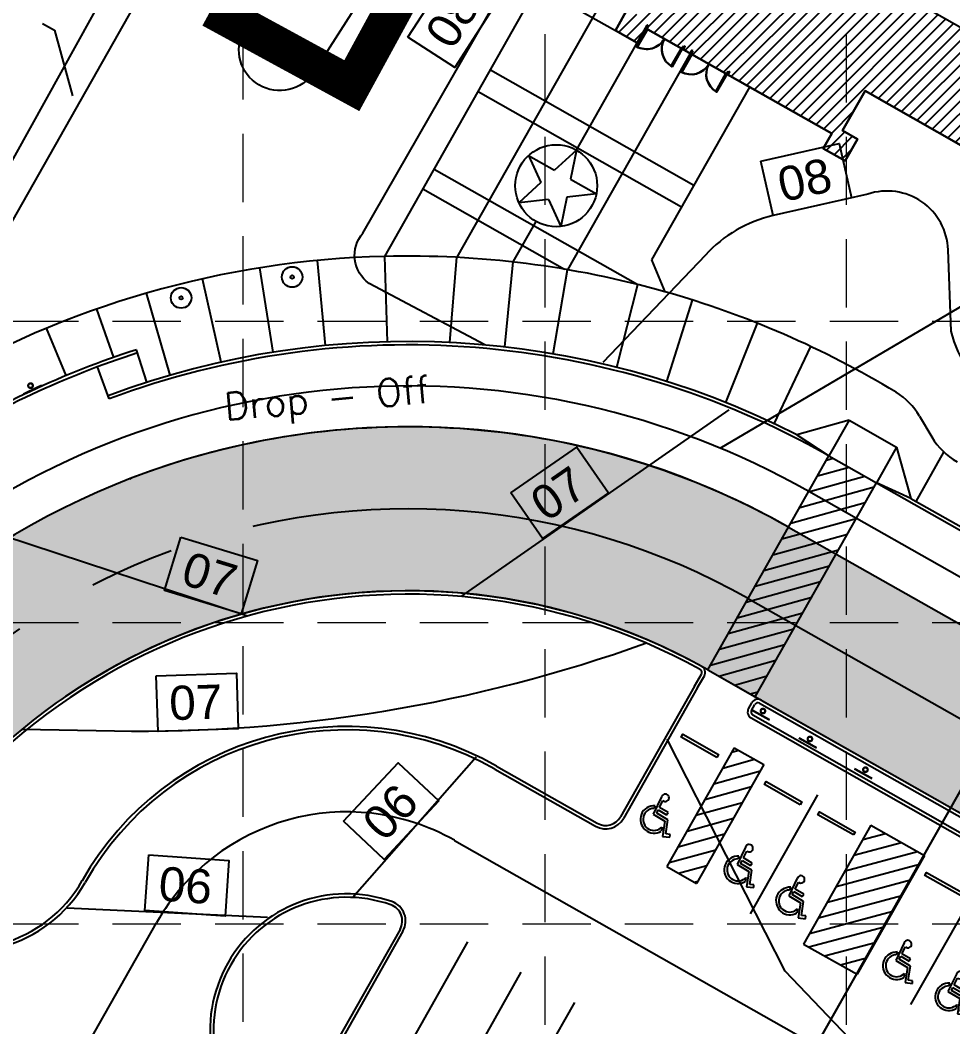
# Model space of a CAD drawing. Header units: feet. Extents: x 2467609 to 2470436, y 7119976 to 7121745.
# Drawn here: x 2468151.7 to 2468288.3, y 7120713.2 to 7120860.5 of the extents above; entities that cross this region are included whole.
import ezdxf
from ezdxf.enums import TextEntityAlignment as Align

# ---------------------------------------------------------------- set-up
doc = ezdxf.new("R2010")
doc.units = ezdxf.units.FT
doc.header["$LTSCALE"] = 100
doc.header["$MEASUREMENT"] = 0
for name, pattern in [('06117 BASE$0$CENTER2', [1.125, 0.75, -0.125, 0.125, -0.125]), ('06117 BASE$0$STRIPE', [1.2, 1, -0.2]), ('06117 WS Base$0$DASHED_SS3', [1.1, 1, -0.1]), ('HIDDEN', [0.375, 0.25, -0.125]), ('SDASH', [0.15, 0.1, -0.05]), ('STRIPE', [1.2, 1, -0.2])]:
    doc.linetypes.add(name, pattern=pattern)
for name, color, linetype, lineweight in [('06117 BASE$0$A-BLDG1-HATCH', 253, 'Continuous', 25), ('06117 BASE$0$A-Door-Outside', 253, 'Continuous', 30), ('06117 BASE$0$C-sidewk-strip', 253, 'Continuous', 25), ('06117 BASE$0$C-Site-Rd-Signage', 253, 'Continuous', 18), ('06117 BASE$0$CPCL', 253, '06117 BASE$0$CENTER2', 25), ('06117 BASE$0$CPCURB', 8, 'Continuous', 25), ('06117 BASE$0$CPCURB2', 8, 'Continuous', 25), ('06117 BASE$0$CPSTRIPE', 253, 'Continuous', 25), ('06117 BASE$0$CPWALK', 8, 'Continuous', 25), ('06117 BASE$0$HC-SIGN', 253, 'Continuous', 18), ('06117 BASE$0$HC2', 253, 'Continuous', 25)]:
    doc.layers.add(name, color=color, linetype=linetype, lineweight=lineweight)
for name, color, linetype in [('06117 BASE$0$BLDG-Exterior', 3, 'Continuous'), ('06117 BASE$0$firelane', 8, '06117 BASE$0$STRIPE'), ('06117 WS Base$0$CPSEWER', 7, '06117 WS Base$0$DASHED_SS3'), ('06117 WS Base$0$LINE-A', 1, 'Continuous'), ('CPCONT', 253, 'Continuous'), ('FIRELANE-HATCH', 253, 'STRIPE'), ('GRID', 254, 'HIDDEN'), ('proposed ec', 6, 'SDASH')]:
    doc.layers.add(name, color=color, linetype=linetype)
doc.styles.add('C80', font='SIMPLEX.shx', dxfattribs={"height": 8})
doc.styles.get("Standard").update_dxf_attribs({"font": 'ARIAL.TTF'})
pattern_1 = [(45, (0, 0), (-0.88388347648, 0.88388347648), [])]
pattern_2 = [(15.466536704, (9614.4854, 9578.0145), (-0.50001661365, 1.80709944), [])]
pattern_3 = [(15, (-3e-09, -1e-08), (-0.48528570957, 1.8111109243), [])]

# ---------------------------------------------------------------- blocks, each defined once
blk = doc.blocks.new('*U115')
at = {"layer": '06117 BASE$0$A-Door-Outside', "color": 7, "linetype": 'Continuous', "lineweight": 30}
for points in [[(2, 6), (3.75, 6), (3.75, 42), (2, 42)], [(74, 6), (72.25, 6), (72.25, 42), (74, 42)], [(2, 0), (0, 0), (0, 6), (2, 6)], [(2, 2.25), (2.625, 2.25), (2.625, 4.25), (2, 4.25)], [(74, 2.25), (73.375, 2.25), (73.375, 4.25), (74, 4.25)], [(74, 0), (76, 0), (76, 6), (74, 6)]]:
    blk.add_lwpolyline(points, close=True, dxfattribs=at)
blk.add_arc((2, 6), 36, 0, 90, dxfattribs=at)
at = {"layer": '06117 BASE$0$A-Door-Outside', "color": 7, "linetype": 'Continuous', "lineweight": 30, "extrusion": (0, 0, -1)}
blk.add_arc((-74, 6), 36, 0, 90, dxfattribs=at)
blk = doc.blocks.new('*U116')
at = {"layer": '06117 BASE$0$A-Door-Outside', "color": 7, "linetype": 'Continuous', "lineweight": 30}
for points in [[(2, 6), (3.75, 6), (3.75, 42), (2, 42)], [(74, 6), (72.25, 6), (72.25, 42), (74, 42)], [(2, 0), (0, 0), (0, 6), (2, 6)], [(2, 2.25), (2.625, 2.25), (2.625, 4.25), (2, 4.25)], [(74, 2.25), (73.375, 2.25), (73.375, 4.25), (74, 4.25)], [(74, 0), (76, 0), (76, 6), (74, 6)]]:
    blk.add_lwpolyline(points, close=True, dxfattribs=at)
at = {"layer": '06117 BASE$0$A-Door-Outside', "color": 7, "linetype": 'Continuous', "lineweight": 30, "extrusion": (0, 0, -1)}
blk.add_arc((-2, 6), 36, 90, 180, dxfattribs=at)
at = {"layer": '06117 BASE$0$A-Door-Outside', "color": 7, "linetype": 'Continuous', "lineweight": 30}
blk.add_arc((74, 6), 36, 90, 180, dxfattribs=at)
blk = doc.blocks.new('06117 BASE$0$HC2-flat-11')
at = {"layer": '06117 BASE$0$HC2'}
for p, q in [((1.11, 3.33), (-0.14, 0.78)), ((0.14, 2.01), (-0.05, 1.61)), ((0.78, 1.75), (1.28, 2.76)), ((2.05, 1), (0.78, 1.75)), ((-0.14, 0.78), (1.59, -0.26)), ((0.38, 0.94), (0.6, 1.39)), ((2.03, -0.05), (0.38, 0.94)), ((0.6, 1.39), (1.84, 0.65)), ((1.84, 0.65), (2.05, 1)), ((1.16, -1.13), (1.06, -1.71)), ((1.59, -0.26), (1.24, -2.48)), ((1.71, -2.13), (2.03, -0.05)), ((1.24, -2.48), (2.3, -2.59)), ((2.34, -2.19), (1.71, -2.13)), ((2.3, -2.59), (2.34, -2.19))]:
    blk.add_line(p, q, dxfattribs=at)
for centre, major_axis, start_param, end_param in [((1.64, 3.17), (-0.529, -0.135), 0.602565, 5.739424), ((0, 0), (-0.5, 1.95), 5.961378, 9.729395), ((0, 0), (-1.56, -0.4), 4.494724, 8.403855)]:
    blk.add_ellipse(centre, major_axis=major_axis, ratio=1, start_param=start_param, end_param=end_param, dxfattribs=at)
blk = doc.blocks.new('06117 BASE$0$HC2-flat-12')
at = {"layer": '06117 BASE$0$HC2'}
for p, q in [((1.11, 3.33), (-0.14, 0.78)), ((0.14, 2.01), (-0.05, 1.61)), ((0.78, 1.75), (1.28, 2.76)), ((2.05, 1), (0.78, 1.75)), ((-0.14, 0.78), (1.59, -0.26)), ((0.38, 0.94), (0.6, 1.39)), ((2.03, -0.05), (0.38, 0.94)), ((0.6, 1.39), (1.84, 0.65)), ((1.84, 0.65), (2.05, 1)), ((1.16, -1.13), (1.06, -1.71)), ((1.59, -0.26), (1.24, -2.48)), ((1.71, -2.13), (2.03, -0.05)), ((1.24, -2.48), (2.3, -2.59)), ((2.34, -2.19), (1.71, -2.13)), ((2.3, -2.59), (2.34, -2.19))]:
    blk.add_line(p, q, dxfattribs=at)
for centre, major_axis, start_param, end_param in [((1.64, 3.17), (-0.529, -0.135), 0.602565, 5.739424), ((0, 0), (-0.5, 1.95), 5.961378, 9.729395), ((0, 0), (-1.56, -0.4), 4.494724, 8.403855)]:
    blk.add_ellipse(centre, major_axis=major_axis, ratio=1, start_param=start_param, end_param=end_param, dxfattribs=at)
blk = doc.blocks.new('06117 BASE$0$HC2-flat-14')
at = {"layer": '06117 BASE$0$HC2'}
for p, q in [((1.11, 3.33), (-0.14, 0.78)), ((0.14, 2.01), (-0.05, 1.61)), ((0.78, 1.75), (1.28, 2.76)), ((2.05, 1), (0.78, 1.75)), ((-0.14, 0.78), (1.59, -0.26)), ((0.38, 0.94), (0.6, 1.39)), ((2.03, -0.05), (0.38, 0.94)), ((0.6, 1.39), (1.84, 0.65)), ((1.84, 0.65), (2.05, 1)), ((1.16, -1.13), (1.06, -1.71)), ((1.59, -0.26), (1.24, -2.48)), ((1.71, -2.13), (2.03, -0.05)), ((1.24, -2.48), (2.3, -2.59)), ((2.34, -2.19), (1.71, -2.13)), ((2.3, -2.59), (2.34, -2.19))]:
    blk.add_line(p, q, dxfattribs=at)
for centre, major_axis, start_param, end_param in [((1.64, 3.17), (-0.529, -0.135), 0.602565, 5.739424), ((0, 0), (-0.5, 1.95), 5.961378, 9.729395), ((0, 0), (-1.56, -0.4), 4.494724, 8.403855)]:
    blk.add_ellipse(centre, major_axis=major_axis, ratio=1, start_param=start_param, end_param=end_param, dxfattribs=at)
blk = doc.blocks.new('06117 BASE$0$HC2-flat-15')
at = {"layer": '06117 BASE$0$HC2'}
for p, q in [((1.11, 3.33), (-0.14, 0.78)), ((0.14, 2.01), (-0.05, 1.61)), ((0.78, 1.75), (1.28, 2.76)), ((2.05, 1), (0.78, 1.75)), ((-0.14, 0.78), (1.59, -0.26)), ((0.38, 0.94), (0.6, 1.39)), ((2.03, -0.05), (0.38, 0.94)), ((0.6, 1.39), (1.84, 0.65)), ((1.84, 0.65), (2.05, 1)), ((1.16, -1.13), (1.06, -1.71)), ((1.59, -0.26), (1.24, -2.48)), ((1.71, -2.13), (2.03, -0.05)), ((1.24, -2.48), (2.3, -2.59)), ((2.34, -2.19), (1.71, -2.13)), ((2.3, -2.59), (2.34, -2.19))]:
    blk.add_line(p, q, dxfattribs=at)
for centre, major_axis, start_param, end_param in [((1.64, 3.17), (-0.529, -0.135), 0.602565, 5.739424), ((0, 0), (-0.5, 1.95), 5.961378, 9.729395), ((0, 0), (-1.56, -0.4), 4.494724, 8.403855)]:
    blk.add_ellipse(centre, major_axis=major_axis, ratio=1, start_param=start_param, end_param=end_param, dxfattribs=at)
blk = doc.blocks.new('06117 BASE$0$HC2-flat-16')
at = {"layer": '06117 BASE$0$HC2'}
for p, q in [((1.11, 3.33), (-0.14, 0.78)), ((0.14, 2.01), (-0.05, 1.61)), ((0.78, 1.75), (1.28, 2.76)), ((2.05, 1), (0.78, 1.75)), ((-0.14, 0.78), (1.59, -0.26)), ((0.38, 0.94), (0.6, 1.39)), ((2.03, -0.05), (0.38, 0.94)), ((0.6, 1.39), (1.84, 0.65)), ((1.84, 0.65), (2.05, 1)), ((1.16, -1.13), (1.06, -1.71)), ((1.59, -0.26), (1.24, -2.48)), ((1.71, -2.13), (2.03, -0.05)), ((1.24, -2.48), (2.3, -2.59)), ((2.34, -2.19), (1.71, -2.13)), ((2.3, -2.59), (2.34, -2.19))]:
    blk.add_line(p, q, dxfattribs=at)
for centre, major_axis, start_param, end_param in [((1.64, 3.17), (-0.529, -0.135), 0.602565, 5.739424), ((0, 0), (-0.5, 1.95), 5.961378, 9.729395), ((0, 0), (-1.56, -0.4), 4.494724, 8.403855)]:
    blk.add_ellipse(centre, major_axis=major_axis, ratio=1, start_param=start_param, end_param=end_param, dxfattribs=at)

msp = doc.modelspace()

# ---------------------------------------------------------------- hatches: boundary and pattern name
at = {"layer": '06117 BASE$0$A-BLDG1-HATCH'}
h = msp.add_hatch(dxfattribs=at)
h.set_pattern_fill('ANSI31', color=255, scale=10, style=0)
h.set_pattern_definition(pattern_1)
h.paths.add_polyline_path([(2468291.78, 7120948.54), (2468328.58, 7121013.5), (2468327.88, 7121013.87), (2468344.03, 7121042.29), (2468345.84, 7121045.48), (2468347.18, 7121047.85), (2468366.99, 7121048.01), (2468366.68, 7121087.01), (2468394.84, 7121087.21), (2468394.88, 7121082.57), (2468403.21, 7121082.64), (2468403.18, 7121087.31), (2468472.67, 7121087.87), (2468472.98, 7121049.71), (2468476.32, 7121049.73), (2468476.39, 7121046.4), (2468473.01, 7121046.33), (2468473.1, 7121035.71), (2468490.93, 7121035.85), (2468490.88, 7121041.52), (2468537.38, 7121041.9), (2468537.42, 7121037.9), (2468545.42, 7121037.96), (2468545.38, 7121041.96), (2468558.88, 7121042.09), (2468558.94, 7121034.41), (2468618.44, 7121034.89), (2468618.56, 7121019.89), (2468638.23, 7121020.05), (2468638.31, 7121010.38), (2468722.64, 7121011.07), (2468722.97, 7120977.07), (2468718.92, 7120977.04), (2468718.99, 7120968.04), (2468799.99, 7120968.7), (2468800.35, 7120923.87), (2468779.19, 7120923.7), (2468779.76, 7120853.03), (2468775.76, 7120853), (2468775.83, 7120845), (2468779.83, 7120845.03), (2468780.1, 7120811.37), (2468776.1, 7120811.33), (2468776.17, 7120803.33), (2468780.17, 7120803.37), (2468780.44, 7120769.37), (2468711.11, 7120768.8), (2468711.08, 7120773.05), (2468698.08, 7120772.95), (2468698.35, 7120739.36), (2468574.02, 7120738.35), (2468573.99, 7120742.35), (2468560.32, 7120742.24), (2468560.42, 7120730.24), (2468440.09, 7120729.26), (2468439.83, 7120761.76), (2468370.5, 7120761.2), (2468370.27, 7120788.61), (2468341.27, 7120788.38), (2468341.11, 7120808.37), (2468297.11, 7120808.02), (2468296.87, 7120838), (2468275.41, 7120850.16), (2468272.12, 7120844.36), (2468274.3, 7120843.13), (2468272.49, 7120839.94), (2468269.3, 7120841.74), (2468270.53, 7120843.92), (2468243.27, 7120859.36), (2468242.04, 7120857.19), (2468238.85, 7120859), (2468240.65, 7120862.19), (2468242.82, 7120860.96), (2468249.73, 7120873.13), (2468247.55, 7120874.37), (2468249.36, 7120877.56), (2468251.54, 7120876.32), (2468258.44, 7120888.51), (2468256.26, 7120889.74), (2468258.07, 7120892.93), (2468259.74, 7120891.98)])
h.paths.add_polyline_path([(2468381.84, 7121067.46), (2468418.34, 7121067.76), (2468418.3, 7121072.43), (2468457.8, 7121072.75), (2468458.29, 7121012.59), (2468506.12, 7121012.98), (2468506.01, 7121026.64), (2468522.51, 7121026.78), (2468522.54, 7121022.78), (2468544.04, 7121022.95), (2468544.07, 7121019.28), (2468603.57, 7121019.77), (2468603.69, 7121004.77), (2468623.35, 7121004.93), (2468623.43, 7120995.26), (2468707.76, 7120995.95), (2468707.8, 7120991.95), (2468703.8, 7120991.92), (2468704.11, 7120952.92), (2468785.11, 7120953.58), (2468785.23, 7120938.75), (2468764.07, 7120938.57), (2468764.64, 7120867.91), (2468760.64, 7120867.88), (2468760.95, 7120829.88), (2468764.95, 7120829.91), (2468764.98, 7120826.24), (2468760.98, 7120826.21), (2468761.29, 7120788.21), (2468765.29, 7120788.24), (2468765.32, 7120784.24), (2468725.99, 7120783.92), (2468725.96, 7120787.92), (2468682.96, 7120787.57), (2468683.23, 7120754.24), (2468590.23, 7120753.48), (2468590.2, 7120757.48), (2468546.2, 7120757.13), (2468546.3, 7120745.13), (2468455.97, 7120744.39), (2468455.7, 7120776.89), (2468386.37, 7120776.33), (2468386.15, 7120803.74), (2468356.15, 7120803.5), (2468355.99, 7120823.5), (2468311.99, 7120823.14), (2468311.8, 7120846.78), (2468266.34, 7120872.53), (2468305.12, 7120940.98), (2468316.62, 7120961.28), (2468349.32, 7121019), (2468348.38, 7121019.53), (2468355.96, 7121032.92), (2468382.12, 7121033.13)], flags=16)
h = msp.add_hatch(dxfattribs=at)
h.set_pattern_fill('ANSI31', color=255, scale=10, style=0)
h.set_pattern_definition(pattern_1)
h.paths.add_polyline_path([(2468291.78, 7120948.54), (2468328.58, 7121013.5), (2468327.88, 7121013.87), (2468344.03, 7121042.29), (2468345.84, 7121045.48), (2468347.18, 7121047.85), (2468366.99, 7121048.01), (2468366.68, 7121087.01), (2468394.84, 7121087.21), (2468394.88, 7121082.57), (2468403.21, 7121082.64), (2468403.18, 7121087.31), (2468472.67, 7121087.87), (2468472.98, 7121049.71), (2468476.32, 7121049.73), (2468476.39, 7121046.4), (2468473.01, 7121046.33), (2468473.1, 7121035.71), (2468490.93, 7121035.85), (2468490.88, 7121041.52), (2468537.38, 7121041.9), (2468537.42, 7121037.9), (2468545.42, 7121037.96), (2468545.38, 7121041.96), (2468558.88, 7121042.09), (2468558.94, 7121034.41), (2468618.44, 7121034.89), (2468618.56, 7121019.89), (2468638.23, 7121020.05), (2468638.31, 7121010.38), (2468722.64, 7121011.07), (2468722.97, 7120977.07), (2468718.92, 7120977.04), (2468718.99, 7120968.04), (2468799.99, 7120968.7), (2468800.35, 7120923.87), (2468779.19, 7120923.7), (2468779.76, 7120853.03), (2468775.76, 7120853), (2468775.83, 7120845), (2468779.83, 7120845.03), (2468780.1, 7120811.37), (2468776.1, 7120811.33), (2468776.17, 7120803.33), (2468780.17, 7120803.37), (2468780.44, 7120769.37), (2468711.11, 7120768.8), (2468711.08, 7120773.05), (2468698.08, 7120772.95), (2468698.35, 7120739.36), (2468574.02, 7120738.35), (2468573.99, 7120742.35), (2468560.32, 7120742.24), (2468560.42, 7120730.24), (2468440.09, 7120729.26), (2468439.83, 7120761.76), (2468370.5, 7120761.2), (2468370.27, 7120788.61), (2468341.27, 7120788.38), (2468341.11, 7120808.37), (2468297.11, 7120808.02), (2468296.87, 7120838), (2468275.41, 7120850.16), (2468272.12, 7120844.36), (2468274.3, 7120843.13), (2468272.49, 7120839.94), (2468269.3, 7120841.74), (2468270.53, 7120843.92), (2468243.27, 7120859.36), (2468242.04, 7120857.19), (2468238.85, 7120859), (2468240.65, 7120862.19), (2468242.82, 7120860.96), (2468249.73, 7120873.13), (2468247.55, 7120874.37), (2468249.36, 7120877.56), (2468251.54, 7120876.32), (2468258.44, 7120888.51), (2468256.26, 7120889.74), (2468258.07, 7120892.93), (2468259.74, 7120891.98)])
h.paths.add_polyline_path([(2468381.84, 7121067.46), (2468418.34, 7121067.76), (2468418.3, 7121072.43), (2468457.8, 7121072.75), (2468458.29, 7121012.59), (2468506.12, 7121012.98), (2468506.01, 7121026.64), (2468522.51, 7121026.78), (2468522.54, 7121022.78), (2468544.04, 7121022.95), (2468544.07, 7121019.28), (2468603.57, 7121019.77), (2468603.69, 7121004.77), (2468623.35, 7121004.93), (2468623.43, 7120995.26), (2468707.76, 7120995.95), (2468707.8, 7120991.95), (2468703.8, 7120991.92), (2468704.11, 7120952.92), (2468785.11, 7120953.58), (2468785.23, 7120938.75), (2468764.07, 7120938.57), (2468764.64, 7120867.91), (2468760.64, 7120867.88), (2468760.95, 7120829.88), (2468764.95, 7120829.91), (2468764.98, 7120826.24), (2468760.98, 7120826.21), (2468761.29, 7120788.21), (2468765.29, 7120788.24), (2468765.32, 7120784.24), (2468725.99, 7120783.92), (2468725.96, 7120787.92), (2468682.96, 7120787.57), (2468683.23, 7120754.24), (2468590.23, 7120753.48), (2468590.2, 7120757.48), (2468546.2, 7120757.13), (2468546.3, 7120745.13), (2468455.97, 7120744.39), (2468455.7, 7120776.89), (2468386.37, 7120776.33), (2468386.15, 7120803.74), (2468356.15, 7120803.5), (2468355.99, 7120823.5), (2468311.99, 7120823.14), (2468311.8, 7120846.78), (2468266.34, 7120872.53), (2468305.12, 7120940.98), (2468316.62, 7120961.28), (2468349.32, 7121019), (2468348.38, 7121019.53), (2468355.96, 7121032.92), (2468382.12, 7121033.13)], flags=16)
at = {"layer": '06117 BASE$0$CPSTRIPE'}
h = msp.add_hatch(dxfattribs=at)
h.set_pattern_fill('ANSI31', color=256, scale=15, angle=330, style=0)
h.set_pattern_definition(pattern_2)
h.paths.add_polyline_path([(2468270.12, 7120796.75), (2468252.38, 7120765.43), (2468259.34, 7120761.48), (2468277.08, 7120792.81)])
h = msp.add_hatch(dxfattribs=at)
h.set_pattern_fill('ANSI31', color=256, scale=15, angle=330, style=0)
h.set_pattern_definition(pattern_2)
h.paths.add_polyline_path([(2468270.12, 7120796.75), (2468252.38, 7120765.43), (2468259.34, 7120761.48), (2468277.08, 7120792.81)])
h = msp.add_hatch(dxfattribs=at)
h.set_pattern_fill('ANSI31', color=256, scale=15, angle=330, style=0)
h.set_pattern_definition(pattern_2)
h.paths.add_polyline_path([(2468260.61, 7120751.57), (2468256.26, 7120754.03), (2468246.4, 7120736.63), (2468250.75, 7120734.16)])
h = msp.add_hatch(dxfattribs=at)
h.set_pattern_fill('ANSI31', color=256, scale=15, angle=330, style=0)
h.set_pattern_definition(pattern_2)
h.paths.add_polyline_path([(2468260.61, 7120751.57), (2468256.26, 7120754.03), (2468246.4, 7120736.63), (2468250.75, 7120734.16)])
h = msp.add_hatch(dxfattribs=at)
h.set_pattern_fill('ACET-2D-ANSI31', color=256, scale=15, angle=330, style=0)
h.set_pattern_definition(pattern_3)
h.paths.add_polyline_path([(2468284.1, 7120738.26), (2468276.27, 7120742.69), (2468266.42, 7120725.29), (2468274.25, 7120720.86)])
h = msp.add_hatch(dxfattribs=at)
h.set_pattern_fill('ACET-2D-ANSI31', color=256, scale=15, angle=330, style=0)
h.set_pattern_definition(pattern_3)
h.paths.add_polyline_path([(2468284.1, 7120738.26), (2468276.27, 7120742.69), (2468266.42, 7120725.29), (2468274.25, 7120720.86)])
at = {"layer": 'FIRELANE-HATCH'}
h = msp.add_hatch(color=9, dxfattribs=at)
h.paths.add_polyline_path([(2468922.97, 7121187.19, -0.414214), (2468942.81, 7121207.35), (2469278.26, 7121210.08), (2469277.9, 7121254.08, -0.414214), (2469297.74, 7121274.24), (2469375.13, 7121274.87, -0.137354), (2469390.75, 7121270.64), (2469629.71, 7121128.09, -0.261956), (2469644.34, 7121102.57), (2469645.12, 7121007.13, 0.414214), (2469699.55, 7120953.58), (2469751.67, 7120954, 0.261956), (2469797.6, 7120980.33), (2469803.18, 7120989.68, 0.414214), (2469784.47, 7121063.72), (2469403.04, 7121291.25, 0.137354), (2469374.94, 7121298.87), (2468491.92, 7121291.68, -0.131652), (2468476.89, 7121295.58), (2468199.89, 7121452.51, -0.072593), (2468186.2, 7121463.15, 0.206219), (2468142.45, 7121481.57), (2467847.8, 7121479.17), (2467848.23, 7121449.17), (2468142.69, 7121451.57, -0.577353), (2468169.04, 7121406.78), (2467935.49, 7120994.55, -0.266268), (2467909.82, 7120979.34), (2467855.02, 7120978.55), (2467855.45, 7120948.56), (2467910.25, 7120949.35, 0.266268), (2467961.59, 7120979.76), (2468192.67, 7121387.64, -0.414214), (2468233.56, 7121398.96), (2468336.11, 7121340.86, -0.414214), (2468347.43, 7121299.97), (2468320.22, 7121251.95, 0.414214), (2468338.7, 7121185.16), (2468373.42, 7121165.49, 0.57735), (2468446.57, 7121208.52), (2468446.28, 7121243.96, -1), (2468481.65, 7121244.25), (2468482.67, 7121118.6, 0.414214), (2468532.07, 7121070), (2468873.9, 7121072.79, -0.414214), (2468894.07, 7121052.95), (2468895.4, 7120889.72), (2468884.83, 7120735.24, -0.392002), (2468855.14, 7120707.29), (2468450.27, 7120703.99, -0.131652), (2468375.11, 7120723.48), (2468264.21, 7120786.31, 0.463862), (2468102.32, 7120726.63, 0.45081), (2468173.2, 7120596.29), (2468276.95, 7120572.47, -0.347281), (2468315.76, 7120524.14), (2468315.82, 7120517.93), (2468339.81, 7120518.12), (2468339.76, 7120524.34, 0.347281), (2468282.32, 7120595.86), (2468178.57, 7120619.68, -0.45081), (2468124.87, 7120718.42, -0.463862), (2468252.38, 7120765.43), (2468363.28, 7120702.6, 0.131652), (2468450.47, 7120679.99), (2468832.08, 7120683.1, -0.414214), (2468867.36, 7120648.39), (2468868.39, 7120522.43), (2468892.38, 7120522.62), (2468891.26, 7120660.62), (2468903.26, 7120660.72), (2468904.38, 7120522.72), (2468928.38, 7120522.92)])
h.paths.add_polyline_path([(2468873.66, 7121102.78), (2468531.82, 7121100, -0.414214), (2468506.62, 7121124.8), (2468505.62, 7121247.79, -0.414214), (2468525.46, 7121267.95), (2468872.29, 7121270.78, -0.414214), (2468892.45, 7121250.94), (2468893.5, 7121122.95, -0.414214)], flags=16)
h.paths.add_polyline_path([(2468942.29, 7121271.35), (2469233.74, 7121273.72, -1), (2469234.06, 7121233.72), (2468942.62, 7121231.35, -1)], flags=16)
h.paths.add_polyline_path([(2468385.25, 7121186.37), (2468350.53, 7121206.04, -0.414214), (2468341.1, 7121240.12), (2468370.77, 7121292.49, -0.414214), (2468404.85, 7121301.92), (2468409.33, 7121299.38, -0.267949), (2468422.01, 7121277.83), (2468422.57, 7121208.33, -0.57735)], flags=16)
h.paths.add_polyline_path([(2469698.85, 7121086.85), (2469772.17, 7121043.11, -0.414214), (2469782.57, 7121001.98), (2469776.99, 7120992.63, -0.261956), (2469751.47, 7120978), (2469699.36, 7120977.57, -0.414214), (2469669.11, 7121007.33), (2469668.61, 7121069.51, -0.584841)], flags=16)

# ---------------------------------------------------------------- linework, layer by layer
at = {"layer": '06117 BASE$0$A-BLDG1-HATCH', "color": 255}
for points in [[(2468455.7, 7120776.89), (2468386.37, 7120776.33), (2468386.15, 7120803.74), (2468356.15, 7120803.5), (2468355.99, 7120823.5), (2468311.99, 7120823.14), (2468311.8, 7120846.78), (2468266.34, 7120872.53)], [(2468455.7, 7120776.89), (2468386.37, 7120776.33), (2468386.15, 7120803.74), (2468356.15, 7120803.5), (2468355.99, 7120823.5), (2468311.99, 7120823.14), (2468311.8, 7120846.78), (2468266.34, 7120872.53)], [(2468560.42, 7120730.24), (2468440.09, 7120729.26), (2468439.83, 7120761.76), (2468370.5, 7120761.2), (2468370.27, 7120788.61), (2468341.27, 7120788.38), (2468341.11, 7120808.37), (2468297.11, 7120808.02), (2468296.87, 7120838), (2468275.41, 7120850.16), (2468272.12, 7120844.36), (2468274.3, 7120843.13), (2468272.49, 7120839.94), (2468269.3, 7120841.74), (2468270.53, 7120843.92), (2468243.27, 7120859.36), (2468242.04, 7120857.19), (2468238.85, 7120859), (2468240.65, 7120862.19)], [(2468560.42, 7120730.24), (2468440.09, 7120729.26), (2468439.83, 7120761.76), (2468370.5, 7120761.2), (2468370.27, 7120788.61), (2468341.27, 7120788.38), (2468341.11, 7120808.37), (2468297.11, 7120808.02), (2468296.87, 7120838), (2468275.41, 7120850.16), (2468272.12, 7120844.36), (2468274.3, 7120843.13), (2468272.49, 7120839.94), (2468269.3, 7120841.74), (2468270.53, 7120843.92), (2468243.27, 7120859.36), (2468242.04, 7120857.19), (2468238.85, 7120859), (2468240.65, 7120862.19)]]:
    msp.add_lwpolyline(points, dxfattribs=at)
at = {"layer": '06117 BASE$0$BLDG-Exterior', "color": 7}
msp.add_lwpolyline([(2468240.65, 7120862.19), (2468238.85, 7120859), (2468242.04, 7120857.19), (2468243.27, 7120859.36), (2468270.53, 7120843.92), (2468269.3, 7120841.74), (2468272.49, 7120839.94), (2468274.3, 7120843.13), (2468272.12, 7120844.36), (2468275.41, 7120850.16), (2468296.87, 7120838), (2468297.11, 7120808.02), (2468341.11, 7120808.37), (2468341.27, 7120788.38), (2468370.27, 7120788.61), (2468370.5, 7120761.2), (2468439.83, 7120761.76), (2468440.09, 7120729.26), (2468560.42, 7120730.24)], dxfattribs=at)
msp.add_lwpolyline([(2468240.65, 7120862.19), (2468238.85, 7120859), (2468242.04, 7120857.19), (2468243.27, 7120859.36), (2468270.53, 7120843.92), (2468269.3, 7120841.74), (2468272.49, 7120839.94), (2468274.3, 7120843.13), (2468272.12, 7120844.36), (2468275.41, 7120850.16), (2468296.87, 7120838), (2468297.11, 7120808.02), (2468341.11, 7120808.37), (2468341.27, 7120788.38), (2468370.27, 7120788.61), (2468370.5, 7120761.2), (2468439.83, 7120761.76), (2468440.09, 7120729.26), (2468560.42, 7120730.24)], dxfattribs=at)
at = {"layer": '06117 BASE$0$C-sidewk-strip'}
for p, q in [((2468261.8, 7120907.29), (2468215.64, 7120825.81)), ((2468261.8, 7120907.29), (2468215.64, 7120825.81)), ((2468227.46, 7120865.44), (2468238.85, 7120859)), ((2468227.46, 7120865.44), (2468238.85, 7120859)), ((2468233.15, 7120841.51), (2468243.27, 7120859.36)), ((2468233.15, 7120841.51), (2468243.27, 7120859.36)), ((2468249.79, 7120855.67), (2468231.85, 7120824)), ((2468249.79, 7120855.67), (2468231.85, 7120824)), ((2468220.56, 7120853.26), (2468250.36, 7120836.38)), ((2468220.56, 7120853.26), (2468250.36, 7120836.38)), ((2468218.75, 7120850.07), (2468248.55, 7120833.19)), ((2468218.75, 7120850.07), (2468248.55, 7120833.19)), ((2468233.15, 7120841.51), (2468229.94, 7120838.56)), ((2468233.15, 7120841.51), (2468229.94, 7120838.56)), ((2468233.15, 7120841.51), (2468232.28, 7120837.24)), ((2468233.15, 7120841.51), (2468232.28, 7120837.24)), ((2468226.14, 7120840.71), (2468229.94, 7120838.56)), ((2468226.14, 7120840.71), (2468227.95, 7120836.75)), ((2468226.14, 7120840.71), (2468229.94, 7120838.56)), ((2468226.14, 7120840.71), (2468227.95, 7120836.75)), ((2468212.32, 7120838.72), (2468242.12, 7120821.83)), ((2468212.32, 7120838.72), (2468242.12, 7120821.83)), ((2468227.95, 7120836.75), (2468224.73, 7120833.8)), ((2468227.95, 7120836.75), (2468224.73, 7120833.8)), ((2468232.28, 7120837.24), (2468236.07, 7120835.09)), ((2468232.28, 7120837.24), (2468236.07, 7120835.09)), ((2468210.68, 7120835.82), (2468231.42, 7120824.08)), ((2468210.68, 7120835.82), (2468231.42, 7120824.08)), ((2468236.07, 7120835.09), (2468231.74, 7120834.6)), ((2468236.07, 7120835.09), (2468231.74, 7120834.6)), ((2468229.07, 7120834.29), (2468224.73, 7120833.8)), ((2468229.07, 7120834.29), (2468224.73, 7120833.8)), ((2468229.07, 7120834.29), (2468230.87, 7120830.33)), ((2468229.07, 7120834.29), (2468230.87, 7120830.33)), ((2468231.74, 7120834.6), (2468230.87, 7120830.33)), ((2468231.74, 7120834.6), (2468230.87, 7120830.33)), ((2468223.88, 7120825.13), (2468227.24, 7120831.07)), ((2468223.88, 7120825.13), (2468227.24, 7120831.07)), ((2468196.42, 7120812.91), (2468195.22, 7120825.35)), ((2468196.42, 7120812.91), (2468195.22, 7120825.35)), ((2468196.42, 7120812.92), (2468195.23, 7120825.36)), ((2468196.42, 7120812.92), (2468195.23, 7120825.36)), ((2468205.47, 7120813.46), (2468205.09, 7120825.95)), ((2468205.47, 7120813.46), (2468205.09, 7120825.95)), ((2468214.59, 7120813.35), (2468215.64, 7120825.81)), ((2468214.59, 7120813.35), (2468215.64, 7120825.81)), ((2468222.66, 7120812.69), (2468223.88, 7120825.13)), ((2468222.66, 7120812.69), (2468223.88, 7120825.13)), ((2468188.74, 7120811.93), (2468186.78, 7120824.27)), ((2468188.74, 7120811.93), (2468186.78, 7120824.27)), ((2468188.74, 7120811.93), (2468186.81, 7120824.28)), ((2468188.74, 7120811.93), (2468186.81, 7120824.28)), ((2468229.74, 7120811.68), (2468231.85, 7120824)), ((2468229.74, 7120811.68), (2468231.85, 7120824)), ((2468181.14, 7120810.47), (2468178.41, 7120822.67)), ((2468181.14, 7120810.47), (2468178.41, 7120822.67)), ((2468239.08, 7120809.71), (2468242.12, 7120821.83)), ((2468239.08, 7120809.71), (2468242.12, 7120821.83)), ((2468173.68, 7120808.56), (2468170.21, 7120820.57)), ((2468173.68, 7120808.56), (2468170.21, 7120820.57)), ((2468246.4, 7120807.63), (2468250.17, 7120819.55)), ((2468246.4, 7120807.63), (2468250.17, 7120819.55)), ((2468165.4, 7120811.17), (2468162.93, 7120818.24)), ((2468165.4, 7120811.17), (2468162.93, 7120818.24)), ((2468255.02, 7120804.55), (2468259.66, 7120816.16)), ((2468255.02, 7120804.55), (2468259.66, 7120816.16)), ((2468158.42, 7120808.5), (2468155.54, 7120815.42)), ((2468158.42, 7120808.5), (2468155.54, 7120815.42)), ((2468262.12, 7120801.46), (2468267.46, 7120812.76)), ((2468262.12, 7120801.46), (2468267.46, 7120812.76)), ((2468282.89, 7120790.09), (2468286.97, 7120797.29)), ((2468282.89, 7120790.09), (2468286.97, 7120797.29))]:
    msp.add_line(p, q, dxfattribs=at)
msp.add_circle((2468230.19, 7120836.29), 6, dxfattribs=at)
msp.add_circle((2468230.19, 7120836.29), 6, dxfattribs=at)
msp.add_arc((2468208.5, 7120687.99), 138, 74.1853, 91.4192, dxfattribs=at)
msp.add_arc((2468208.5, 7120687.99), 138, 74.1853, 91.4192, dxfattribs=at)
at = {"layer": '06117 BASE$0$C-Site-Rd-Signage', "const_width": 0.333}
msp.add_lwpolyline([(2468152.15, 7120805.77), (2468154.86, 7120807.07)], dxfattribs=at)
msp.add_lwpolyline([(2468152.15, 7120805.77), (2468154.86, 7120807.07)], dxfattribs=at)
msp.add_lwpolyline([(2468153.36, 7120806.72, -1), (2468153.07, 7120807.33, -1)], format="xyb", close=True, dxfattribs=at)
msp.add_lwpolyline([(2468153.36, 7120806.72, -1), (2468153.07, 7120807.33, -1)], format="xyb", close=True, dxfattribs=at)
at = {"layer": '06117 BASE$0$CPCL'}
for p, q in [((2468258.29, 7120775.87), (2468369.2, 7120713.04)), ((2468258.29, 7120775.87), (2468369.2, 7120713.04)), ((2468215.28, 7120740.47), (2468393.45, 7120639.53)), ((2468215.28, 7120740.47), (2468393.45, 7120639.53)), ((2468155.89, 7120700.56), (2468171.66, 7120728.4)), ((2468155.89, 7120700.56), (2468171.66, 7120728.4))]:
    msp.add_line(p, q, dxfattribs=at)
for centre, radius, start, end in [((2468208.5, 7120687.99), 101, 60.4665, 160.0058), ((2468208.5, 7120687.99), 101, 60.4665, 160.0058), ((2468199.5, 7120712.63), 32, 60.4665, 150.4665), ((2468199.5, 7120712.63), 32, 60.4665, 150.4665), ((2468195.35, 7120692.78), 87, 160.0058, 257.071), ((2468195.35, 7120692.78), 87, 160.0058, 257.071)]:
    msp.add_arc(centre, radius, start, end, dxfattribs=at)
at = {"layer": '06117 BASE$0$CPCURB'}
for p, q in [((2468277.08, 7120792.81), (2468381.03, 7120733.92)), ((2468277.08, 7120792.81), (2468381.03, 7120733.92)), ((2468250.9, 7120762.82), (2468251.88, 7120764.55)), ((2468250.9, 7120762.82), (2468251.88, 7120764.55)), ((2468250.9, 7120762.82), (2468240.05, 7120743.68)), ((2468250.9, 7120762.82), (2468240.05, 7120743.68)), ((2468258.35, 7120759.74), (2468258.84, 7120760.61)), ((2468258.35, 7120759.74), (2468258.84, 7120760.61)), ((2468260.21, 7120760.99), (2468360.55, 7120704.14)), ((2468260.21, 7120760.99), (2468360.55, 7120704.14)), ((2468258.73, 7120758.38), (2468314.41, 7120726.83)), ((2468258.73, 7120758.38), (2468314.41, 7120726.83)), ((2468221.19, 7120750.91), (2468235.96, 7120742.54)), ((2468221.19, 7120750.91), (2468235.96, 7120742.54)), ((2468161.22, 7120734.32), (2468161.22, 7120734.32)), ((2468161.22, 7120734.32), (2468161.22, 7120734.32)), ((2468207.75, 7120727.19), (2468191.25, 7120698.07)), ((2468207.75, 7120727.19), (2468191.25, 7120698.07))]:
    msp.add_line(p, q, dxfattribs=at)
for centre, radius, start, end in [((2468208.5, 7120687.99), 125, 60.4665, 110.4904), ((2468208.5, 7120687.99), 125, 60.4665, 110.4904), ((2468208.5, 7120687.99), 130, 107.7423, 122.4156), ((2468208.5, 7120687.99), 130, 107.7423, 122.4156), ((2468208.5, 7120687.99), 89, 61.1176, 149.1022), ((2468208.5, 7120687.99), 89, 61.1176, 149.1022), ((2468251.01, 7120765.05), 1, 330.4665, 61.1176), ((2468251.01, 7120765.05), 1, 330.4665, 61.1176), ((2468259.71, 7120760.12), 1, 60.4665, 150.4665), ((2468259.71, 7120760.12), 1, 60.4665, 150.4665), ((2468259.22, 7120759.25), 1, 150.4665, 240.4665), ((2468259.22, 7120759.25), 1, 150.4665, 240.4665), ((2468199.5, 7120712.63), 44, 60.4665, 150.4665), ((2468199.5, 7120712.63), 44, 60.4665, 150.4665), ((2468237.44, 7120745.15), 3, 240.4665, 330.4665), ((2468237.44, 7120745.15), 3, 240.4665, 330.4665), ((2468143.82, 7120744.18), 20, 240.4665, 330.4665), ((2468143.82, 7120744.18), 20, 240.4665, 330.4665), ((2468199.5, 7120712.63), 20, 70.6308, 230.3023), ((2468199.5, 7120712.63), 20, 70.6308, 230.3023), ((2468205.14, 7120728.67), 3, 330.4665, 70.6308), ((2468205.14, 7120728.67), 3, 330.4665, 70.6308)]:
    msp.add_arc(centre, radius, start, end, dxfattribs=at)
at = {"layer": '06117 BASE$0$CPCURB2'}
for p, q in [((2468265.41, 7120799.85), (2468270.12, 7120796.75)), ((2468265.41, 7120799.85), (2468270.12, 7120796.75)), ((2468282.11, 7120790.53), (2468277.08, 7120792.81)), ((2468282.11, 7120790.53), (2468277.08, 7120792.81)), ((2468282.11, 7120790.53), (2468350.5, 7120751.78)), ((2468282.11, 7120790.53), (2468350.5, 7120751.78)), ((2468250.46, 7120763.06), (2468251.44, 7120764.8)), ((2468250.46, 7120763.06), (2468251.44, 7120764.8)), ((2468250.46, 7120763.06), (2468239.62, 7120743.92)), ((2468250.46, 7120763.06), (2468239.62, 7120743.92)), ((2468258.79, 7120759.5), (2468259.28, 7120760.37)), ((2468258.79, 7120759.5), (2468259.28, 7120760.37)), ((2468259.96, 7120760.56), (2468359.87, 7120703.95)), ((2468259.96, 7120760.56), (2468359.87, 7120703.95)), ((2468258.97, 7120758.82), (2468315.09, 7120727.02)), ((2468258.97, 7120758.82), (2468315.09, 7120727.02)), ((2468221.44, 7120751.35), (2468236.21, 7120742.98)), ((2468221.44, 7120751.35), (2468236.21, 7120742.98)), ((2468207.32, 7120727.44), (2468190.82, 7120698.32)), ((2468207.32, 7120727.44), (2468190.82, 7120698.32))]:
    msp.add_line(p, q, dxfattribs=at)
for centre, radius, start, end in [((2468208.5, 7120687.99), 125.5, 63.036, 110.4904), ((2468208.5, 7120687.99), 125.5, 63.036, 110.4904), ((2468208.5, 7120687.99), 130.5, 107.7423, 122.4156), ((2468208.5, 7120687.99), 130.5, 107.7423, 122.4156), ((2468208.5, 7120687.99), 88.5, 61.1176, 149.1022), ((2468208.5, 7120687.99), 88.5, 61.1176, 149.1022), ((2468251.01, 7120765.05), 0.5, 330.4665, 61.1176), ((2468251.01, 7120765.05), 0.5, 330.4665, 61.1176), ((2468259.71, 7120760.12), 0.5, 60.4665, 150.4665), ((2468259.71, 7120760.12), 0.5, 60.4665, 150.4665), ((2468259.22, 7120759.25), 0.5, 150.4665, 240.4665), ((2468259.22, 7120759.25), 0.5, 150.4665, 240.4665), ((2468199.5, 7120712.63), 44.5, 60.4665, 150.4665), ((2468199.5, 7120712.63), 44.5, 60.4665, 150.4665), ((2468237.44, 7120745.15), 2.5, 240.4665, 330.4665), ((2468237.44, 7120745.15), 2.5, 240.4665, 330.4665), ((2468143.82, 7120744.18), 19.5, 240.4665, 330.4665), ((2468143.82, 7120744.18), 19.5, 240.4665, 330.4665), ((2468199.5, 7120712.63), 19.5, 70.6308, 230.3023), ((2468199.5, 7120712.63), 19.5, 70.6308, 230.3023), ((2468205.14, 7120728.67), 2.5, 330.4665, 70.6308), ((2468205.14, 7120728.67), 2.5, 330.4665, 70.6308)]:
    msp.add_arc(centre, radius, start, end, dxfattribs=at)
at = {"layer": '06117 BASE$0$CPSTRIPE'}
for p, q in [((2468252.38, 7120765.43), (2468270.12, 7120796.75)), ((2468252.38, 7120765.43), (2468270.12, 7120796.75)), ((2468259.34, 7120761.48), (2468277.08, 7120792.81)), ((2468259.34, 7120761.48), (2468277.08, 7120792.81)), ((2468264.21, 7120786.31), (2468375.11, 7120723.48)), ((2468264.21, 7120786.31), (2468375.11, 7120723.48)), ((2468252.38, 7120765.43), (2468259.34, 7120761.48)), ((2468252.38, 7120765.43), (2468259.34, 7120761.48)), ((2468256.26, 7120754.03), (2468246.4, 7120736.63)), ((2468256.26, 7120754.03), (2468246.4, 7120736.63)), ((2468256.26, 7120754.03), (2468260.61, 7120751.57)), ((2468256.26, 7120754.03), (2468260.61, 7120751.57)), ((2468260.61, 7120751.57), (2468250.75, 7120734.16)), ((2468260.61, 7120751.57), (2468250.75, 7120734.16)), ((2468268.44, 7120747.13), (2468258.58, 7120729.73)), ((2468268.44, 7120747.13), (2468258.58, 7120729.73)), ((2468276.27, 7120742.69), (2468266.42, 7120725.29)), ((2468276.27, 7120742.69), (2468266.42, 7120725.29)), ((2468276.27, 7120742.69), (2468284.1, 7120738.26)), ((2468276.27, 7120742.69), (2468284.1, 7120738.26)), ((2468284.1, 7120738.26), (2468274.25, 7120720.86)), ((2468284.1, 7120738.26), (2468274.25, 7120720.86)), ((2468246.4, 7120736.63), (2468250.75, 7120734.16)), ((2468246.4, 7120736.63), (2468250.75, 7120734.16)), ((2468291.94, 7120733.82), (2468282.08, 7120716.42)), ((2468291.94, 7120733.82), (2468282.08, 7120716.42)), ((2468217.19, 7120725.6), (2468197.47, 7120690.79)), ((2468217.19, 7120725.6), (2468197.47, 7120690.79)), ((2468266.42, 7120725.29), (2468274.25, 7120720.86)), ((2468266.42, 7120725.29), (2468274.25, 7120720.86)), ((2468225.02, 7120721.16), (2468205.31, 7120686.36)), ((2468225.02, 7120721.16), (2468205.31, 7120686.36)), ((2468232.85, 7120716.72), (2468213.14, 7120681.92)), ((2468232.85, 7120716.72), (2468213.14, 7120681.92))]:
    msp.add_line(p, q, dxfattribs=at)
for points in [[(2468253.73, 7120752.6), (2468248.5, 7120755.55), (2468248.75, 7120755.99), (2468253.97, 7120753.03)], [(2468253.73, 7120752.6), (2468248.5, 7120755.55), (2468248.75, 7120755.99), (2468253.97, 7120753.03)], [(2468265.91, 7120745.69), (2468260.69, 7120748.65), (2468260.93, 7120749.09), (2468266.15, 7120746.13)], [(2468265.91, 7120745.69), (2468260.69, 7120748.65), (2468260.93, 7120749.09), (2468266.15, 7120746.13)], [(2468273.74, 7120741.26), (2468268.52, 7120744.22), (2468268.76, 7120744.65), (2468273.98, 7120741.69)], [(2468273.74, 7120741.26), (2468268.52, 7120744.22), (2468268.76, 7120744.65), (2468273.98, 7120741.69)], [(2468289.4, 7120732.38), (2468284.18, 7120735.34), (2468284.42, 7120735.78), (2468289.64, 7120732.82)], [(2468289.4, 7120732.38), (2468284.18, 7120735.34), (2468284.42, 7120735.78), (2468289.64, 7120732.82)]]:
    msp.add_lwpolyline(points, close=True, dxfattribs=at)
msp.add_arc((2468208.5, 7120687.99), 113, 60.4665, 150.4665, dxfattribs=at)
msp.add_arc((2468208.5, 7120687.99), 113, 60.4665, 150.4665, dxfattribs=at)
at = {"layer": '06117 BASE$0$CPWALK'}
for p, q in [((2468205.09, 7120825.95), (2468244.88, 7120896.19)), ((2468205.09, 7120825.95), (2468244.88, 7120896.19)), ((2468258.49, 7120850.74), (2468244.16, 7120825.44)), ((2468258.49, 7120850.74), (2468244.16, 7120825.44)), ((2468244.16, 7120825.44), (2468246.11, 7120820.77)), ((2468244.16, 7120825.44), (2468246.11, 7120820.77)), ((2468170.26, 7120807.52), (2468168.74, 7120812.28)), ((2468170.26, 7120807.52), (2468168.74, 7120812.28)), ((2468164.75, 7120805.08), (2468163, 7120809.77)), ((2468164.75, 7120805.08), (2468163, 7120809.77)), ((2468273.08, 7120801.97), (2468265.41, 7120799.85)), ((2468273.08, 7120801.97), (2468265.41, 7120799.85)), ((2468273.08, 7120801.97), (2468270.12, 7120796.75)), ((2468273.08, 7120801.97), (2468270.12, 7120796.75)), ((2468273.08, 7120801.97), (2468280.04, 7120798.03)), ((2468273.08, 7120801.97), (2468280.04, 7120798.03)), ((2468283.39, 7120802.57), (2468285.19, 7120799.52)), ((2468283.39, 7120802.57), (2468285.19, 7120799.52)), ((2468280.04, 7120798.03), (2468277.08, 7120792.81)), ((2468280.04, 7120798.03), (2468277.08, 7120792.81)), ((2468280.04, 7120798.03), (2468282.11, 7120790.53)), ((2468280.04, 7120798.03), (2468282.11, 7120790.53)), ((2468270.12, 7120796.75), (2468277.08, 7120792.81)), ((2468270.12, 7120796.75), (2468277.08, 7120792.81))]:
    msp.add_line(p, q, dxfattribs=at)
for points in [[(2468164.7, 7120808.02, 0, 0.52, 0), (2468166.22, 7120808.53, 0, 0, 0), (2468168.55, 7120809.35, 0, 0, 0)], [(2468164.7, 7120808.02, 0, 0.52, 0), (2468166.22, 7120808.53, 0, 0, 0), (2468168.55, 7120809.35, 0, 0, 0)], [(2468274.21, 7120795.58, 0, 0.52, 0), (2468274.95, 7120797, 0, 0, 0), (2468276.07, 7120799.2, 0, 0, 0)], [(2468274.21, 7120795.58, 0, 0.52, 0), (2468274.95, 7120797, 0, 0, 0), (2468276.07, 7120799.2, 0, 0, 0)]]:
    msp.add_lwpolyline(points, format="xyseb", dxfattribs=at)
for centre, radius in [((2468191.52, 7120822.93), 1.5), ((2468191.52, 7120822.93), 1.5), ((2468191.52, 7120822.93), 0.25), ((2468191.52, 7120822.93), 0.25), ((2468175.26, 7120819.87), 1.5), ((2468175.26, 7120819.87), 1.5), ((2468175.26, 7120819.87), 0.25), ((2468175.26, 7120819.87), 0.25)]:
    msp.add_circle(centre, radius, dxfattribs=at)
for centre, radius, start, end in [((2468208.5, 7120687.99), 138, 91.4192, 120.684), ((2468208.5, 7120687.99), 138, 91.4192, 120.684), ((2468208.5, 7120687.99), 138, 58.819, 74.1853), ((2468208.5, 7120687.99), 138, 58.819, 74.1853), ((2468274.78, 7120797.5), 10, 30.4665, 58.819), ((2468274.78, 7120797.5), 10, 30.4665, 58.819), ((2468293.81, 7120804.59), 10, 210.4665, 240.4665), ((2468293.81, 7120804.59), 10, 210.4665, 240.4665)]:
    msp.add_arc(centre, radius, start, end, dxfattribs=at)
at = {"layer": '06117 BASE$0$firelane'}
for p, q in [((2468264.21, 7120786.31), (2468375.11, 7120723.48)), ((2468264.21, 7120786.31), (2468375.11, 7120723.48)), ((2468252.38, 7120765.43), (2468363.28, 7120702.6)), ((2468252.38, 7120765.43), (2468363.28, 7120702.6))]:
    msp.add_line(p, q, dxfattribs=at)
for centre, radius, start, end in [((2468208.5, 7120687.99), 113, 60.4665, 160.0058), ((2468208.5, 7120687.99), 113, 60.4665, 160.0058), ((2468208.5, 7120687.99), 89, 60.4665, 160.0058), ((2468208.5, 7120687.99), 89, 60.4665, 160.0058), ((2468195.35, 7120692.78), 99, 160.0058, 257.071), ((2468195.35, 7120692.78), 99, 160.0058, 257.071), ((2468195.35, 7120692.78), 75, 160.0058, 257.071), ((2468195.35, 7120692.78), 75, 160.0058, 257.071)]:
    msp.add_arc(centre, radius, start, end, dxfattribs=at)
at = {"layer": '06117 BASE$0$HC-SIGN', "const_width": 0.333}
for points in [[(2468258.82, 7120759.55), (2468261.45, 7120758.09)], [(2468258.82, 7120759.55), (2468261.45, 7120758.09)], [(2468265.71, 7120755.46), (2468268.33, 7120754)], [(2468265.71, 7120755.46), (2468268.33, 7120754)], [(2468273.84, 7120750.96), (2468276.46, 7120749.5)], [(2468273.84, 7120750.96), (2468276.46, 7120749.5)]]:
    msp.add_lwpolyline(points, dxfattribs=at)
for points in [[(2468260.3, 7120759.11, -1), (2468260.62, 7120759.69, -1)], [(2468260.3, 7120759.11, -1), (2468260.62, 7120759.69, -1)], [(2468267.18, 7120755.02, -1), (2468267.5, 7120755.6, -1)], [(2468267.18, 7120755.02, -1), (2468267.5, 7120755.6, -1)], [(2468275.31, 7120750.52, -1), (2468275.63, 7120751.1, -1)], [(2468275.31, 7120750.52, -1), (2468275.63, 7120751.1, -1)]]:
    msp.add_lwpolyline(points, format="xyb", close=True, dxfattribs=at)
at = {"layer": '06117 WS Base$0$CPSEWER', "color": 7}
msp.add_line((2468206.27, 7120601.01), (2468297.84, 7120762.65), dxfattribs=at)
msp.add_line((2468206.27, 7120601.01), (2468297.84, 7120762.65), dxfattribs=at)
at = {"layer": '06117 WS Base$0$LINE-A', "color": 30}
msp.add_lwpolyline([(2468207, 7120511.08), (2468206.27, 7120601.01), (2468297.84, 7120762.65), (2468412.52, 7120697.68), (2468911.93, 7120701.75), (2468908.17, 7121162.57), (2468416.1, 7121158.56)], dxfattribs=at)
at = {"layer": '06117 WS Base$0$LINE-A'}
msp.add_lwpolyline([(2468207, 7120511.08), (2468206.27, 7120601.01), (2468297.84, 7120762.65), (2468412.52, 7120697.68), (2468911.93, 7120701.75), (2468908.17, 7121162.57), (2468416.1, 7121158.56)], dxfattribs=at)
at = {"layer": 'CPCONT', "color": 35}
for points in [[(2468219.76, 7120813.02), (2468202.78, 7120821.99, -0.441002), (2468201.88, 7120829.35), (2468226.33, 7120872.01, -0.140236), (2468244.43, 7120887.69, 0.180163), (2468254.68, 7120911.46), (2468230.11, 7120925.77), (2468214.39, 7120935.43, 0.483042), (2468202.29, 7120933.48), (2468144.14, 7120828.57), (2468120.02, 7120794.51, -0.193222), (2468107.85, 7120786.67, 0.712211)], [(2468206.42, 7120871.24), (2468194.69, 7120852.91, -0.95303), (2468184.41, 7120858.99), (2468196.61, 7120877.85, -1.019341), (2468206.42, 7120871.24, 0.229131)], [(2468440.24, 7120734.49), (2468432.54, 7120734.99, -0.229824), (2468424.01, 7120739.84), (2468417.99, 7120747.87, 0.267292), (2468408.62, 7120751.88), (2468379.27, 7120753.75, -0.107023), (2468364.55, 7120757.93), (2468352, 7120766.29, -0.14963), (2468333.93, 7120788.37), (2468333.04, 7120794.39, 0.420675), (2468323.4, 7120801.39), (2468306.17, 7120801.15, -0.345822), (2468288, 7120815), (2468287.58, 7120826.9, 0.501592), (2468275.8, 7120835.05), (2468261.95, 7120831.92, 0.153982), (2468252.06, 7120826.15), (2468237.03, 7120810.41)], [(2468151.98, 7120756.72), (2468165.52, 7120756.49, 0.09066), (2468243.25, 7120769.32, -0.173934)]]:
    msp.add_lwpolyline(points, format="xyb", dxfattribs=at)
for points in [[(2468208.47, 7120858.05), (2468214.85, 7120867.91), (2468221.7, 7120863.49), (2468215.32, 7120853.62)], [(2468260.15, 7120839.87), (2468271.61, 7120842.46), (2468273.41, 7120834.51), (2468261.95, 7120831.92)], [(2468223.55, 7120791.34), (2468233.2, 7120798.03), (2468237.84, 7120791.33), (2468228.19, 7120784.64)], [(2468175.23, 7120784.85), (2468186.46, 7120781.41), (2468184.08, 7120773.62), (2468172.84, 7120777.06)], [(2468171.62, 7120764.55), (2468183.36, 7120764.93), (2468183.62, 7120756.78), (2468171.88, 7120756.4)], [(2468199.05, 7120743.26), (2468207.07, 7120751.84), (2468213.02, 7120746.27), (2468205, 7120737.69)], [(2468170.53, 7120738.33), (2468182.25, 7120737.52), (2468181.69, 7120729.39), (2468169.97, 7120730.2)]]:
    msp.add_lwpolyline(points, close=True, dxfattribs=at)
for points in [[(2468255.49, 7120803.48), (2468216.23, 7120776.15)], [(2468184.96, 7120773.3), (2468149.12, 7120785.09), (2468132.75, 7120774.97), (2468106.4, 7120759.92)], [(2468391.37, 7120661.83), (2468355.11, 7120675.53), (2468294.94, 7120688.65), (2468263.72, 7120721.3), (2468246.45, 7120755.3)], [(2468200.35, 7120732.11), (2468218.45, 7120752.67)], [(2468158.57, 7120730.57), (2468187.92, 7120729.24)]]:
    msp.add_lwpolyline(points, dxfattribs=at)
at = {"layer": 'GRID', "color": 252, "linetype": 'HIDDEN', "lineweight": 0, "ltscale": 0.4}
for p, q in [((2468184.29, 7121698.89), (2468184.29, 7120154.77)), ((2468228.54, 7121698.47), (2468228.54, 7120154.77)), ((2468272.64, 7121698.47), (2468272.64, 7120154.77)), ((2467655.24, 7120816.47), (2470389.44, 7120816.47)), ((2467655.24, 7120772.37), (2470389.44, 7120772.37)), ((2467655.24, 7120728.27), (2470389.44, 7120728.27))]:
    msp.add_line(p, q, dxfattribs=at)
at = {"layer": 'proposed ec', "color": 5, "linetype": 'Continuous'}
for p, q in [((2468131.07, 7120796.74), (2468210.81, 7120937.48)), ((2468254.2, 7120797.87), (2468290.02, 7120818.94)), ((2468378.07, 7120728.7), (2468267.18, 7120791.52))]:
    msp.add_line(p, q, dxfattribs=at)
at = {"layer": 'proposed ec', "color": 5}
for p, q in [((2468154.97, 7120860.06), (2468156.71, 7120859.07)), ((2468156.71, 7120859.07), (2468159.89, 7120847.6))]:
    msp.add_line(p, q, dxfattribs=at)
at = {"layer": 'proposed ec', "color": 5, "const_width": 5.5}
msp.add_lwpolyline([(2468191.99, 7120878.97), (2468210.15, 7120869.08), (2468200.26, 7120850.94), (2468182.11, 7120860.83)], close=True, dxfattribs=at)
at = {"layer": 'proposed ec', "color": 5, "linetype": 'Continuous'}
msp.add_arc((2468208.52, 7120687.98), 119, 60.4665, 127.4488, dxfattribs=at)

# ---------------------------------------------------------------- block references
at = {"layer": '06117 BASE$0$A-Door-Outside', "color": 7, "linetype": 'Continuous', "lineweight": 30, "zscale": 0.08333333333333333, "rotation": 150.4748178047547}
for name, p, xscale, yscale in [('*U115', (2468249.03, 7120856.68), 0.08333333347610465, 0.08333333275713443), ('*U115', (2468249.03, 7120856.68), 0.08333333347610465, 0.08333333275713443), ('*U116', (2468250.04, 7120856.1), -0.08333333347610385, 0.08333333275713366), ('*U116', (2468250.04, 7120856.1), -0.08333333347610385, 0.08333333275713366)]:
    msp.add_blockref(name, p, dxfattribs=dict(at, xscale=xscale, yscale=yscale))
at = {"layer": '06117 BASE$0$HC2'}
for name, p in [('06117 BASE$0$HC2-flat-16', (2468244.52, 7120743.53)), ('06117 BASE$0$HC2-flat-16', (2468244.52, 7120743.53)), ('06117 BASE$0$HC2-flat-15', (2468256.81, 7120736.15)), ('06117 BASE$0$HC2-flat-15', (2468256.81, 7120736.15)), ('06117 BASE$0$HC2-flat-14', (2468264.38, 7120731.59)), ('06117 BASE$0$HC2-flat-14', (2468264.38, 7120731.59)), ('06117 BASE$0$HC2-flat-11', (2468280.04, 7120722.12)), ('06117 BASE$0$HC2-flat-11', (2468280.04, 7120722.12)), ('06117 BASE$0$HC2-flat-12', (2468287.69, 7120717.56)), ('06117 BASE$0$HC2-flat-12', (2468287.69, 7120717.56))]:
    msp.add_blockref(name, p, dxfattribs=at)

# ---------------------------------------------------------------- texts
at = {"style": 'C80'}
msp.add_text('Drop - Off', height=4, rotation=4.9495, dxfattribs=at).set_placement((2468181.78, 7120801.95))
at = {"layer": 'CPCONT', "color": 35}
for s, rotation, p in [('08', 57.1087, (2468217.05, 7120859.24)), ('08', 12.7417, (2468267.12, 7120834.73)), ('07', 34.7197, (2468231.93, 7120789.18)), ('07', 342.982, (2468178.72, 7120776.93)), ('07', 1.8581, (2468177.49, 7120758.18)), ('06', 46.9053, (2468207.7, 7120742.92)), ('06', 356.0349, (2468175.73, 7120731.4))]:
    msp.add_text(s, height=5, rotation=rotation, dxfattribs=at).set_placement(p, align=Align.CENTER)

doc.saveas('drawing.dxf')
